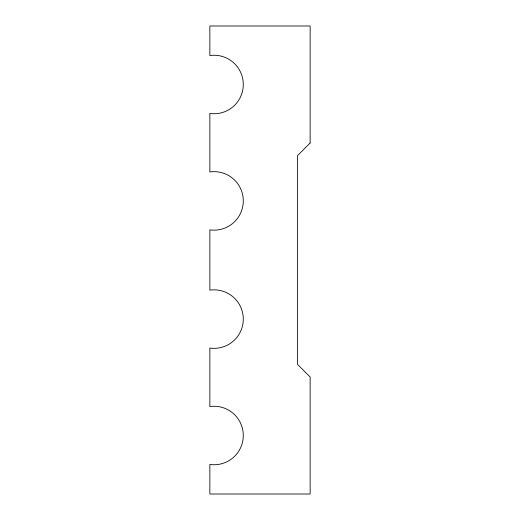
<?xml version="1.0" encoding="UTF-8"?>
<svg xmlns="http://www.w3.org/2000/svg" width="520" height="520" viewBox="0 0 520 520"><rect width="100%" height="100%" fill="white"/><g stroke="black" fill="none" stroke-linecap="round" stroke-linejoin="round"><path stroke-width="0.78" d="M310.141 143L297.609 155.538L297.609 364.462L310.141 377L310.141 494L209.859 494L209.859 464.451A29.25 29.25 0 0 0 243.289 435.5A29.25 29.25 0 0 0 209.859 406.549L209.859 348.049A29.25 29.25 0 0 0 243.289 319.098A29.25 29.25 0 0 0 209.859 290.147L209.859 229.853A29.25 29.25 0 0 0 243.289 200.902A29.25 29.25 0 0 0 209.859 171.951L209.859 113.451A29.25 29.25 0 0 0 243.289 84.5A29.25 29.25 0 0 0 209.859 55.549L209.859 26L310.141 26L310.141 143"/></g></svg>
